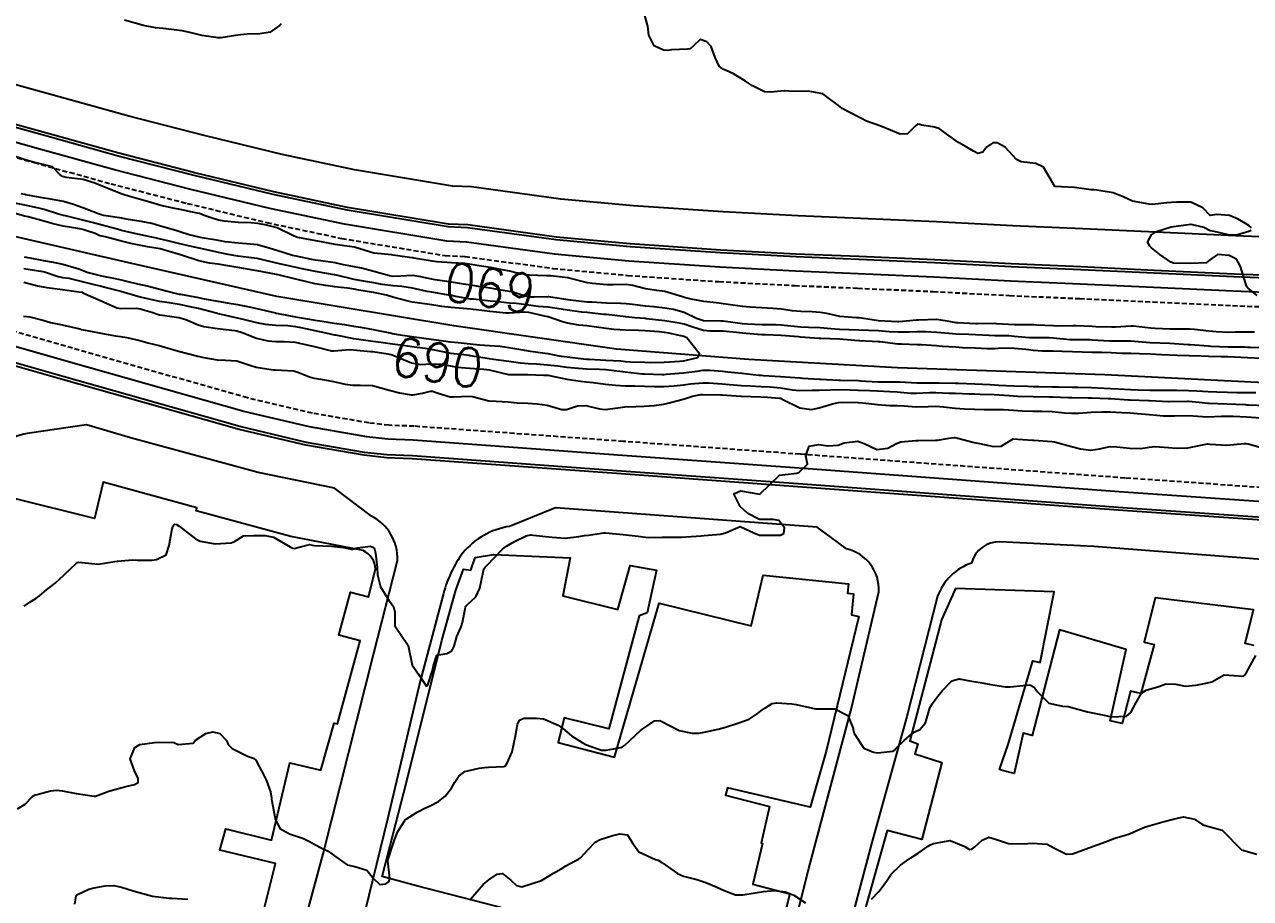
# Model space of a CAD drawing. Header units: metres. Extents: x 292545 to 299085, y 7450245 to 7463078.
# Drawn here: x 297670.9 to 297797.1, y 7452295.1 to 7452385 of the extents above; entities that cross this region are included whole.
import ezdxf
from ezdxf.enums import TextEntityAlignment as Align

# ---------------------------------------------------------------- set-up
doc = ezdxf.new("R2010")
doc.units = ezdxf.units.M
doc.linetypes.add('DASHED', pattern=[0.75, 0.5, -0.25])
for name, color, linetype in [('Canteiro', 45, 'DASHED'), ('Ciclovia', 45, 'Continuous'), ('Cotas', 45, 'Continuous'), ('Curvas de Nivel 1m', 11, 'Continuous'), ('Curvas de Nivel 5m', 15, 'Continuous'), ('Edificações', 30, 'Continuous'), ('Hidrografia', 140, 'Continuous'), ('Vias Primárias', 230, 'Continuous')]:
    doc.layers.add(name, color=color, linetype=linetype)
doc.styles.add('Style-STANDARD', font='STANDARD.shx')

msp = doc.modelspace()

# ---------------------------------------------------------------- linework, layer by layer
at = {"layer": 'Canteiro'}
for points in [[(297665.86, 7452372.47), (297671.96, 7452370.78), (297679.8, 7452368.6), (297687.68, 7452366.58), (297695.85, 7452364.61), (297703.57, 7452362.97), (297714.23, 7452361.21), (297716.27, 7452361.12), (297725.31, 7452359.89), (297733.01, 7452359.17), (297742.38, 7452358.53), (297750.19, 7452358.13), (297756.65, 7452357.86), (297764.44, 7452357.51), (297772.31, 7452357.1), (297779.52, 7452356.79), (297787.04, 7452356.44), (297795.26, 7452356.06), (297801.09, 7452355.84)], [(297800.48, 7452337.19), (297784.18, 7452338.32), (297750.75, 7452340.77), (297732.57, 7452342.09), (297711.02, 7452343.65), (297708.43, 7452343.75), (297706.37, 7452343.99), (297700.55, 7452344.99), (297693.86, 7452346.57), (297675.86, 7452351.67), (297661.92, 7452355.65)]]:
    msp.add_lwpolyline(points, dxfattribs=at)
at = {"layer": 'Ciclovia'}
for points in [[(297801.22, 7452358.79), (297795.38, 7452359.01), (297787.18, 7452359.39), (297779.65, 7452359.74), (297772.45, 7452360.05), (297764.58, 7452360.46), (297756.78, 7452360.81), (297750.33, 7452361.07), (297742.55, 7452361.48), (297733.25, 7452362.11), (297725.64, 7452362.82), (297716.53, 7452364.06), (297714.53, 7452364.15), (297704.12, 7452365.87), (297696.5, 7452367.49), (297688.39, 7452369.44), (297680.56, 7452371.45), (297672.75, 7452373.62), (297666.65, 7452375.32)], [(297801.16, 7452357.32), (297795.32, 7452357.54), (297787.11, 7452357.92), (297779.58, 7452358.27), (297772.38, 7452358.58), (297764.51, 7452358.99), (297756.72, 7452359.34), (297750.26, 7452359.61), (297742.47, 7452360.01), (297733.13, 7452360.65), (297725.47, 7452361.36), (297716.4, 7452362.59), (297714.38, 7452362.68), (297703.85, 7452364.43), (297696.18, 7452366.05), (297688.04, 7452368.02), (297680.19, 7452370.03), (297672.36, 7452372.2), (297666.25, 7452373.9)]]:
    msp.add_lwpolyline(points, dxfattribs=at)
for points in [[(297895.81, 7452299.7), (297889.29, 7452303.93), (297881.06, 7452309.23), (297873.03, 7452314.49), (297864.59, 7452319.91), (297856.22, 7452325.17), (297852.44, 7452327.49), (297847.84, 7452329.62, 0.071414), (297838.14, 7452332.53, 0.015108), (297825.92, 7452333.98), (297815.82, 7452334.67), (297800.38, 7452335.75), (297784.07, 7452336.88), (297750.64, 7452339.33), (297732.46, 7452340.65), (297710.94, 7452342.21), (297708.32, 7452342.31), (297706.16, 7452342.55), (297700.26, 7452343.58), (297693.5, 7452345.17), (297675.47, 7452350.28), (297661.51, 7452354.26)], [(297894.93, 7452298.35), (297888.42, 7452302.57), (297880.18, 7452307.87), (297872.15, 7452313.14), (297863.73, 7452318.55), (297855.37, 7452323.8), (297851.67, 7452326.06), (297847.16, 7452328.15, 0.071414), (297837.9, 7452330.93, 0.015087), (297825.79, 7452332.37), (297815.71, 7452333.05), (297800.27, 7452334.14), (297783.96, 7452335.27), (297750.53, 7452337.72), (297732.35, 7452339.04), (297710.85, 7452340.6), (297708.2, 7452340.7), (297705.93, 7452340.96), (297699.94, 7452341.99), (297693.09, 7452343.61), (297675.02, 7452348.72), (297661.06, 7452352.71)]]:
    msp.add_lwpolyline(points, format="xyb", dxfattribs=at)
at = {"layer": 'Curvas de Nivel 1m', "flags": 128}
for points, elevation in [([(297797.21, 7452364.06), (297796.94, 7452364.32), (297795.82, 7452364.95), (297794.95, 7452365.34), (297793.62, 7452365.43), (297792.95, 7452365.35), (297792.18, 7452366.12), (297790.96, 7452366.69), (297789.53, 7452366.72), (297788.96, 7452366.66), (297788.5, 7452366.62), (297786.96, 7452366.48), (297786.65, 7452366.49), (297784.96, 7452366.82), (297784, 7452367.25), (297782.97, 7452367.66), (297781.27, 7452367.95), (297780.97, 7452367.96), (297780.69, 7452367.98), (297778.97, 7452368.2), (297776.97, 7452368.3), (297775.78, 7452370.31), (297775.01, 7452370.68), (297773.51, 7452370.85), (297773.01, 7452371.11), (297771.85, 7452372.36), (297771.03, 7452372.81), (297770.59, 7452372.82), (297769.92, 7452372.38), (297769.56, 7452371.84), (297769.02, 7452371.72), (297768.58, 7452371.96), (297767.85, 7452372.41), (297767.03, 7452372.86), (297765.61, 7452373.87), (297765.05, 7452374.3), (297764.4, 7452374.45), (297763.23, 7452374.64), (297763.06, 7452374.69), (297762.81, 7452374.72), (297762.55, 7452374.48), (297761.8, 7452373.72), (297761.04, 7452373.7), (297759.05, 7452374.51), (297757.57, 7452375.05), (297757.06, 7452375.31), (297755.52, 7452376.11), (297755.07, 7452376.35), (297754.84, 7452376.56), (297753.09, 7452377.86), (297751.58, 7452378.12), (297751.1, 7452378.09), (297749.58, 7452378.14), (297749.1, 7452378.15), (297747.72, 7452378.02), (297747.09, 7452378.07), (297745.83, 7452378.67), (297745.11, 7452379.14), (297743.89, 7452379.92), (297743.12, 7452380.26), (297742.8, 7452380.38), (297742.42, 7452380.71), (297742, 7452381.59), (297741.58, 7452382.72), (297741.15, 7452383.2), (297740.45, 7452383.44), (297739.74, 7452382.74), (297739.42, 7452382.47), (297739.14, 7452382.46), (297737.52, 7452382.38), (297737.14, 7452382.32), (297736.7, 7452382.34), (297735.74, 7452382.79), (297735.16, 7452383.9), (297735.06, 7452384.8), (297735.05, 7452384.92), (297734.52, 7452386.81)], 692), ([(297697.35, 7452385.06), (297697.17, 7452384.87), (297696.21, 7452384.21), (297695.16, 7452384.01), (297693.85, 7452383.98), (297693.16, 7452383.92), (297692.63, 7452383.84), (297691.16, 7452383.62), (297690.86, 7452383.61), (297689.16, 7452383.85), (297687.95, 7452384.15), (297687.16, 7452384.34), (297686.07, 7452384.48), (297685.16, 7452384.57), (297684.42, 7452384.65), (297683.17, 7452384.87), (297681.23, 7452385.44)], 692), ([(297797.52, 7452353.33), (297796.8, 7452353.34), (297795.56, 7452353.32), (297794.8, 7452353.31), (297793.55, 7452353.35), (297792.8, 7452353.43), (297791.32, 7452353.61), (297790.81, 7452353.64), (297789.32, 7452353.64), (297788.81, 7452353.65), (297787.27, 7452353.71), (297786.81, 7452353.74), (297785.07, 7452353.95), (297784.81, 7452353.95), (297783.19, 7452353.84), (297782.81, 7452353.83), (297781.17, 7452353.89), (297780.81, 7452353.9), (297779.11, 7452353.97), (297778.81, 7452353.98), (297777.14, 7452353.96), (297776.81, 7452353.98), (297775.06, 7452354.06), (297774.81, 7452354.07), (297773.06, 7452354.09), (297772.81, 7452354.1), (297770.97, 7452354.2), (297770.81, 7452354.21), (297769.01, 7452354.2), (297768.81, 7452354.2), (297766.94, 7452354.29), (297766.81, 7452354.3), (297766.09, 7452354.43), (297764.81, 7452354.64), (297762.93, 7452354.58), (297762.81, 7452354.58), (297762.7, 7452354.58), (297762.02, 7452354.48), (297760.91, 7452354.39), (297760.81, 7452354.39), (297758.81, 7452354.51), (297757.06, 7452354.78), (297756.82, 7452354.81), (297756.55, 7452354.8), (297754.82, 7452354.93), (297753.48, 7452355.24), (297752.82, 7452355.37), (297751.98, 7452355.43), (297750.82, 7452355.46), (297749.92, 7452355.52), (297748.82, 7452355.68), (297747.94, 7452355.76), (297746.82, 7452355.82), (297745.61, 7452355.89), (297744.83, 7452355.96), (297743.34, 7452356.18), (297742.83, 7452356.25), (297742.42, 7452356.3), (297740.83, 7452356.5), (297739.55, 7452356.74), (297738.84, 7452356.9), (297738.63, 7452356.96), (297736.84, 7452357.5), (297736.01, 7452357.62), (297734.85, 7452357.79), (297733.54, 7452358.13), (297732.85, 7452358.23), (297731.5, 7452358.19), (297730.85, 7452358.2), (297729.39, 7452358.33), (297728.86, 7452358.41), (297726.98, 7452358.89), (297726.86, 7452358.92), (297725.06, 7452359.11), (297724.86, 7452359.12), (297724.66, 7452359.12), (297722.87, 7452359.19), (297721.36, 7452359.46), (297720.87, 7452359.59), (297720.09, 7452359.76), (297718.87, 7452360), (297717.71, 7452360.16), (297716.88, 7452360.3), (297716.25, 7452360.39), (297714.88, 7452360.48), (297713.38, 7452360.55), (297712.88, 7452360.62), (297711, 7452360.96), (297710.88, 7452360.98), (297710.79, 7452360.99), (297709.84, 7452361.1), (297708.88, 7452361.25), (297708.73, 7452361.27), (297706.89, 7452361.47), (297706.44, 7452361.58), (297704.9, 7452362.06), (297703.85, 7452362.22), (297702.9, 7452362.36), (297701.48, 7452362.62), (297700.91, 7452362.71), (297699.07, 7452363.06), (297698.91, 7452363.11), (297698.61, 7452363.23), (297696.92, 7452364.08), (297695.83, 7452364.35), (297694.93, 7452364.5), (297694.21, 7452364.57), (297692.93, 7452364.61), (297691.48, 7452364.76), (297690.93, 7452364.86), (297690.56, 7452364.96), (297689.4, 7452365.34), (297688.94, 7452365.53), (297688.7, 7452365.59), (297686.94, 7452365.96), (297686.23, 7452366.09), (297684.95, 7452366.37), (297683.6, 7452366.76), (297682.96, 7452366.95), (297681.28, 7452367.44), (297680.96, 7452367.54), (297680.81, 7452367.6), (297678.97, 7452368.32), (297678.16, 7452368.66), (297676.98, 7452369.02), (297675.23, 7452369.25), (297674.98, 7452369.3), (297674.82, 7452369.35), (297674.58, 7452369.52), (297673.79, 7452370.33), (297672.99, 7452370.55), (297671.71, 7452370.84), (297671, 7452371.07), (297669.45, 7452371.58)], 691), ([(297798.21, 7452350.61), (297796.77, 7452350.7), (297795.45, 7452350.76), (297794.77, 7452350.78), (297794.07, 7452350.8), (297792.77, 7452350.84), (297792.02, 7452350.87), (297790.77, 7452350.89), (297789.55, 7452350.93), (297788.77, 7452350.97), (297787.94, 7452351), (297786.77, 7452351.05), (297785.66, 7452351.09), (297784.77, 7452351.13), (297783.84, 7452351.15), (297782.77, 7452351.19), (297781.78, 7452351.23), (297780.77, 7452351.25), (297779.77, 7452351.26), (297778.77, 7452351.3), (297777.71, 7452351.35), (297776.77, 7452351.37), (297775.7, 7452351.38), (297774.77, 7452351.44), (297773.98, 7452351.54), (297772.78, 7452351.66), (297771.47, 7452351.67), (297770.78, 7452351.63), (297770.01, 7452351.62), (297768.78, 7452351.69), (297767.46, 7452351.73), (297766.78, 7452351.77), (297765.35, 7452351.87), (297764.78, 7452351.91), (297763.23, 7452352.02), (297762.79, 7452352.04), (297761.19, 7452352.08), (297760.79, 7452352.11), (297758.98, 7452352.32), (297758.79, 7452352.33), (297756.88, 7452352.45), (297756.79, 7452352.45), (297755.6, 7452352.55), (297754.79, 7452352.6), (297752.89, 7452352.68), (297752.79, 7452352.69), (297752.69, 7452352.69), (297750.8, 7452352.82), (297750.57, 7452352.84), (297748.8, 7452352.98), (297747.2, 7452353.06), (297746.8, 7452353.07), (297746.37, 7452353.09), (297744.8, 7452353.21), (297744.21, 7452353.28), (297742.8, 7452353.42), (297741.5, 7452353.42), (297740.8, 7452353.49), (297739.69, 7452353.85), (297738.81, 7452354.15), (297738.31, 7452354.26), (297736.81, 7452354.5), (297734.9, 7452354.71), (297734.81, 7452354.72), (297733.73, 7452354.81), (297732.81, 7452354.9), (297731.09, 7452355.12), (297730.82, 7452355.14), (297730.51, 7452355.16), (297728.82, 7452355.34), (297728.29, 7452355.4), (297726.82, 7452355.59), (297725.7, 7452355.78), (297724.83, 7452355.89), (297723.78, 7452355.98), (297722.83, 7452356.12), (297721.51, 7452356.28), (297720.83, 7452356.33), (297719.35, 7452356.47), (297718.84, 7452356.53), (297717.14, 7452356.71), (297716.84, 7452356.74), (297715.16, 7452357.04), (297714.89, 7452357.09), (297714.84, 7452357.09), (297714.78, 7452357.11), (297712.85, 7452357.44), (297712.38, 7452357.53), (297710.85, 7452357.85), (297709.77, 7452358.02), (297708.85, 7452358.1), (297707.73, 7452358.24), (297706.86, 7452358.41), (297706.23, 7452358.52), (297704.86, 7452358.76), (297703.05, 7452359.18), (297702.86, 7452359.23), (297702.81, 7452359.24), (297700.87, 7452359.58), (297699.5, 7452359.86), (297698.87, 7452359.99), (297697.94, 7452360.18), (297696.87, 7452360.42), (297695.33, 7452360.81), (297694.88, 7452360.91), (297694.56, 7452360.96), (297692.88, 7452361.14), (297691.89, 7452361.31), (297690.89, 7452361.53), (297690.62, 7452361.59), (297688.89, 7452361.97), (297688.1, 7452362.15), (297686.9, 7452362.43), (297685.53, 7452362.76), (297684.91, 7452362.9), (297684.5, 7452362.99), (297682.91, 7452363.34), (297682.55, 7452363.42), (297680.92, 7452363.8), (297680.45, 7452363.91), (297678.92, 7452364.34), (297678.03, 7452364.58), (297676.93, 7452364.85), (297675.15, 7452365.29), (297674.93, 7452365.33), (297674.79, 7452365.37), (297674.32, 7452365.52), (297672.94, 7452365.95), (297672.41, 7452366.08), (297670.95, 7452366.39), (297669.93, 7452366.59)], 689), ([(297670.89, 7452361.08), (297671.47, 7452360.97), (297672.88, 7452360.72), (297673.88, 7452360.53), (297674.87, 7452360.31), (297676.52, 7452359.84), (297676.87, 7452359.72), (297677.49, 7452359.48), (297678.86, 7452359.11), (297680.25, 7452358.85), (297680.86, 7452358.71), (297681.82, 7452358.47), (297682.85, 7452358.25), (297683.54, 7452358.1), (297684.85, 7452357.75), (297686.3, 7452357.38), (297686.84, 7452357.25), (297686.98, 7452357.23), (297688.84, 7452356.88), (297689.41, 7452356.76), (297690.83, 7452356.52), (297691.79, 7452356.35), (297692.83, 7452356.17), (297694.21, 7452355.9), (297694.82, 7452355.76), (297696.75, 7452355.31), (297696.81, 7452355.29), (297697.03, 7452355.25), (297698.81, 7452354.92), (297700.27, 7452354.67), (297700.81, 7452354.57), (297701.55, 7452354.45), (297702.8, 7452354.27), (297703.87, 7452354.11), (297704.8, 7452353.96), (297705.5, 7452353.85), (297706.8, 7452353.59), (297708.68, 7452353.22), (297708.79, 7452353.2), (297709.33, 7452353.1), (297710.79, 7452352.88), (297711.03, 7452352.85), (297712.79, 7452352.61), (297713.31, 7452352.53), (297714.78, 7452352.34), (297715.55, 7452352.26), (297716.78, 7452352.13), (297717.75, 7452352.03), (297718.78, 7452351.95), (297719.88, 7452351.88), (297720.77, 7452351.76), (297722.22, 7452351.5), (297722.77, 7452351.41), (297724.51, 7452351.18), (297724.77, 7452351.13), (297725.93, 7452350.91), (297726.76, 7452350.78), (297728.47, 7452350.59), (297728.76, 7452350.56), (297729.08, 7452350.55), (297730.76, 7452350.46), (297732.3, 7452350.37), (297732.76, 7452350.32), (297733.3, 7452350.27), (297734.76, 7452350.23), (297735.33, 7452350.22), (297736.76, 7452350.25), (297738.36, 7452350.35), (297738.76, 7452350.39), (297739.07, 7452350.44), (297740.21, 7452350.74), (297740.4, 7452351.1), (297739.1, 7452352.75), (297738.79, 7452352.88), (297737.24, 7452353.22), (297736.8, 7452353.3), (297736.23, 7452353.35), (297734.8, 7452353.46), (297734.11, 7452353.49), (297732.8, 7452353.55), (297731.58, 7452353.62), (297730.8, 7452353.71), (297729.8, 7452353.86), (297728.8, 7452353.98), (297727.98, 7452354.06), (297726.81, 7452354.24), (297726.29, 7452354.38), (297724.81, 7452354.9), (297724.75, 7452354.92), (297722.82, 7452355.34), (297722.38, 7452355.38), (297720.82, 7452355.28), (297720.5, 7452355.29), (297718.82, 7452355.47), (297718.28, 7452355.53), (297716.82, 7452355.7), (297716.06, 7452355.78), (297714.83, 7452355.88), (297713.89, 7452355.98), (297712.83, 7452356.13), (297711.6, 7452356.3), (297710.83, 7452356.43), (297709.07, 7452356.87), (297708.84, 7452356.94), (297708.18, 7452357.12), (297706.85, 7452357.4), (297705.34, 7452357.65), (297704.85, 7452357.74), (297704.16, 7452357.86), (297702.85, 7452358.01), (297701.9, 7452358.14), (297700.85, 7452358.31), (297700.11, 7452358.47), (297698.86, 7452358.78), (297696.91, 7452359.25), (297696.86, 7452359.26), (297694.87, 7452359.63), (297693.46, 7452359.88), (297692.87, 7452359.98), (297692.06, 7452360.12), (297690.87, 7452360.31), (297689.97, 7452360.43), (297688.88, 7452360.68), (297686.98, 7452361.27), (297686.88, 7452361.31), (297686.73, 7452361.37), (297684.9, 7452361.9), (297683.6, 7452362.11), (297682.9, 7452362.23), (297681.88, 7452362.45), (297680.91, 7452362.7), (297679.21, 7452363.15), (297678.91, 7452363.19), (297678.68, 7452363.23), (297678.19, 7452363.47), (297677.23, 7452363.8), (297676.92, 7452363.89), (297676.42, 7452363.99), (297674.92, 7452364.25), (297673.88, 7452364.48), (297672.92, 7452364.75), (297671.3, 7452365.18), (297670.93, 7452365.28), (297669.86, 7452365.57)], 688), ([(297797.78, 7452357.11), (297796.85, 7452357.84), (297796.75, 7452357.96), (297796.7, 7452358.06), (297796.62, 7452358.3), (297796.07, 7452360.07), (297795.64, 7452360.83), (297794.89, 7452361.21), (297793.69, 7452361.31), (297792.89, 7452360.74), (297792.54, 7452360.46), (297790.89, 7452360.38), (297789.17, 7452360.44), (297788.89, 7452360.53), (297787.75, 7452361.32), (297786.9, 7452362), (297786.73, 7452362.18), (297786.49, 7452362.6), (297786.92, 7452363.34), (297787.43, 7452363.67), (297788.93, 7452364.16), (297790.94, 7452364.44), (297792.29, 7452364.12), (297792.93, 7452363.8), (297793.32, 7452363.71), (297794.92, 7452363.33), (297795.67, 7452363.33), (297796.93, 7452363.72), (297797.16, 7452363.82)], 692), ([(297670.87, 7452359.88), (297672.82, 7452359.58), (297672.86, 7452359.57), (297672.98, 7452359.54), (297674.4, 7452359.06), (297674.86, 7452358.97), (297675.49, 7452358.87), (297676.85, 7452358.55), (297678.08, 7452358.24), (297678.85, 7452358.06), (297679.33, 7452357.94), (297680.84, 7452357.54), (297681.18, 7452357.44), (297682.84, 7452356.98), (297683.42, 7452356.82), (297684.83, 7452356.53), (297685.83, 7452356.38), (297686.83, 7452356.21), (297688.26, 7452355.91), (297688.82, 7452355.79), (297690.65, 7452355.32), (297690.77, 7452355.28), (297690.81, 7452355.27), (297690.87, 7452355.26), (297692.81, 7452354.82), (297693.44, 7452354.66), (297694.8, 7452354.34), (297695.69, 7452354.16), (297696.8, 7452354.05), (297698.04, 7452354), (297698.8, 7452353.91), (297699.38, 7452353.8), (297700.8, 7452353.51), (297702.25, 7452353.19), (297702.79, 7452353.07), (297702.93, 7452353.04), (297704.79, 7452352.69), (297705.33, 7452352.6), (297706.78, 7452352.41), (297707.61, 7452352.29), (297708.78, 7452352.13), (297709.89, 7452351.99), (297710.77, 7452351.87), (297712.15, 7452351.69), (297712.77, 7452351.59), (297714.6, 7452351.21), (297714.77, 7452351.18), (297716.14, 7452351.02), (297716.7, 7452350.95), (297716.76, 7452350.94), (297716.84, 7452350.93), (297718.76, 7452350.61), (297719.2, 7452350.55), (297720.76, 7452350.34), (297721.98, 7452350.17), (297722.75, 7452350.12), (297723.61, 7452350.08), (297724.75, 7452349.98), (297725.8, 7452349.86), (297726.75, 7452349.74), (297727.52, 7452349.66), (297728.75, 7452349.57), (297730.09, 7452349.51), (297730.75, 7452349.49), (297731.34, 7452349.43), (297732.75, 7452349.25), (297734.5, 7452349.05), (297734.75, 7452349.04), (297736.54, 7452348.98), (297736.74, 7452348.98), (297736.97, 7452349), (297738.75, 7452349.16), (297740.15, 7452349.33), (297740.75, 7452349.41), (297741.44, 7452349.41), (297742.75, 7452349.31), (297743.3, 7452349.26), (297744.75, 7452349.1), (297746.49, 7452348.92), (297746.75, 7452348.89), (297746.97, 7452348.88), (297748.74, 7452348.77), (297750.72, 7452348.63), (297750.74, 7452348.63), (297750.99, 7452348.61), (297752.74, 7452348.49), (297752.85, 7452348.48), (297754.74, 7452348.4), (297754.91, 7452348.39), (297756.74, 7452348.34), (297756.95, 7452348.33), (297758.74, 7452348.23), (297759.02, 7452348.23), (297760.74, 7452348.23), (297761.01, 7452348.22), (297762.74, 7452348.12), (297763.09, 7452348.11), (297764.74, 7452348.12), (297765.06, 7452348.11), (297766.74, 7452348.08), (297767.08, 7452348.08), (297768.74, 7452348.01), (297770.29, 7452347.93), (297770.74, 7452347.91), (297771.21, 7452347.89), (297772.74, 7452347.82), (297774.18, 7452347.77), (297774.73, 7452347.75), (297775.31, 7452347.74), (297776.73, 7452347.7), (297777.34, 7452347.69), (297778.73, 7452347.68), (297779.34, 7452347.66), (297780.73, 7452347.62), (297781.38, 7452347.6), (297782.73, 7452347.54), (297783.46, 7452347.5), (297784.73, 7452347.44), (297785.52, 7452347.41), (297786.73, 7452347.37), (297787.55, 7452347.35), (297788.73, 7452347.36), (297789.51, 7452347.37), (297790.73, 7452347.33), (297791.57, 7452347.28), (297792.73, 7452347.23), (297793.63, 7452347.2), (297794.73, 7452347.14), (297795.69, 7452347.11), (297796.73, 7452347.13), (297797.65, 7452347.13)], 689), ([(297670.81, 7452354.97), (297671.46, 7452354.9), (297672.8, 7452354.58), (297673.61, 7452354.34), (297674.8, 7452354.1), (297676.62, 7452353.67), (297676.79, 7452353.62), (297677.53, 7452353.48), (297678.79, 7452353.22), (297680.28, 7452352.94), (297680.79, 7452352.87), (297681.44, 7452352.78), (297682.78, 7452352.47), (297683.62, 7452352.24), (297684.78, 7452351.95), (297686.77, 7452351.37), (297688.77, 7452350.86), (297689.37, 7452350.73), (297690.76, 7452350.5), (297691.62, 7452350.45), (297692.76, 7452350.38), (297694.1, 7452349.94), (297694.75, 7452349.72), (297696.53, 7452349.46), (297696.75, 7452349.45), (297698.62, 7452349.36), (297698.74, 7452349.33), (297699.05, 7452349.23), (297700.27, 7452348.74), (297700.74, 7452348.6), (297701.43, 7452348.5), (297702.73, 7452348.25), (297703.93, 7452347.97), (297704.73, 7452347.86), (297705.47, 7452347.89), (297706.73, 7452347.84), (297708.46, 7452347.37), (297708.72, 7452347.29), (297709.52, 7452347.1), (297710.72, 7452346.87), (297710.94, 7452346.87), (297711.9, 7452347.07), (297712.72, 7452347.26), (297712.92, 7452347.26), (297713.51, 7452347.05), (297714.72, 7452346.69), (297715.09, 7452346.66), (297716.72, 7452346.75), (297717.02, 7452346.7), (297718.71, 7452346.26), (297719.47, 7452346.22), (297720.71, 7452346.15), (297721.61, 7452346.06), (297722.71, 7452346.01), (297723.69, 7452345.95), (297724.71, 7452345.82), (297726.22, 7452345.39), (297726.7, 7452345.37), (297727.85, 7452345.74), (297728.71, 7452345.78), (297730.11, 7452345.44), (297730.7, 7452345.37), (297731.99, 7452345.54), (297732.71, 7452345.64), (297733.84, 7452345.67), (297734.71, 7452345.7), (297735.73, 7452345.77), (297736.71, 7452345.91), (297737.39, 7452346.09), (297738.72, 7452346.44), (297738.96, 7452346.51), (297739.67, 7452346.74), (297740.54, 7452346.91), (297740.72, 7452346.93), (297742.54, 7452346.89), (297742.72, 7452346.88), (297744.63, 7452346.76), (297744.71, 7452346.76), (297746.69, 7452346.68), (297746.71, 7452346.68), (297747.4, 7452346.65), (297748.63, 7452346.55), (297748.71, 7452346.53), (297748.9, 7452346.44), (297750.7, 7452345.54), (297751.9, 7452345.39), (297752.7, 7452345.55), (297754.08, 7452345.94), (297754.71, 7452346.09), (297755.14, 7452346.12), (297756.71, 7452346.09), (297757.19, 7452346.06), (297758.71, 7452345.9), (297759.99, 7452345.79), (297760.71, 7452345.77), (297761.45, 7452345.74), (297762.7, 7452345.64), (297763.94, 7452345.69), (297764.71, 7452345.71), (297765.5, 7452345.64), (297766.7, 7452345.52), (297767.67, 7452345.45), (297768.7, 7452345.41), (297769.7, 7452345.39), (297770.7, 7452345.39), (297771.68, 7452345.38), (297772.7, 7452345.29), (297773.59, 7452345.23), (297774.7, 7452345.2), (297775.58, 7452345.2), (297776.7, 7452345.16), (297777.95, 7452345.04), (297778.7, 7452344.98), (297779.43, 7452345), (297780.7, 7452345.11), (297781.79, 7452345.15), (297782.7, 7452345.13), (297783.84, 7452345.08), (297784.7, 7452345.03), (297785.47, 7452344.97), (297786.7, 7452344.85), (297788.13, 7452344.73), (297788.7, 7452344.71), (297789.27, 7452344.72), (297790.7, 7452344.77), (297792.16, 7452344.65), (297792.7, 7452344.63), (297794.1, 7452344.69), (297794.7, 7452344.7), (297795.3, 7452344.68), (297796.7, 7452344.63), (297798.21, 7452344.53)], 691), ([(297670.88, 7452325.13), (297671.48, 7452325.55), (297672.08, 7452325.93), (297672.47, 7452326.21), (297673.2, 7452326.81), (297674.08, 7452327.52), (297674.49, 7452327.88), (297676.21, 7452329.49), (297676.37, 7452329.62), (297676.51, 7452329.67), (297678.5, 7452329.47), (297680.23, 7452329.72), (297680.51, 7452329.76), (297682.04, 7452329.89), (297682.51, 7452329.88), (297684.04, 7452329.87), (297684.51, 7452329.93), (297685.49, 7452330.41), (297685.83, 7452331.38), (297686.09, 7452332.92), (297686.2, 7452333.38), (297686.36, 7452333.57), (297686.56, 7452333.54), (297686.83, 7452333.37), (297688.54, 7452332.05), (297689.02, 7452331.83), (297690.54, 7452331.56), (297692.19, 7452331.65), (297692.54, 7452331.8), (297693.47, 7452332.36), (297694.54, 7452332.42), (297695.69, 7452332.4), (297696.54, 7452332.23), (297698.27, 7452331.23), (297698.53, 7452331.09), (297698.68, 7452331.08), (297699.18, 7452331.22), (297700.26, 7452331.48), (297700.54, 7452331.43), (297700.72, 7452331.39), (297702.53, 7452331.3), (297703.76, 7452331.17), (297704.53, 7452331), (297704.69, 7452330.99), (297705.18, 7452331.15), (297706.53, 7452331.31), (297706.92, 7452331.13), (297707.06, 7452330.59), (297707.22, 7452329.12), (297707.24, 7452328.38), (297707.55, 7452327.12), (297708.47, 7452325.68), (297708.91, 7452325.11), (297709.03, 7452324.53), (297709.04, 7452323.1), (297710.41, 7452321.09), (297710.82, 7452319.08), (297711.46, 7452318.16), (297712.18, 7452317.06), (297712.26, 7452316.95), (297712.36, 7452316.94), (297712.42, 7452317.01), (297712.44, 7452317.06), (297712.9, 7452318.53), (297713.02, 7452319.05), (297713.36, 7452320.09), (297714.4, 7452320.28), (297714.89, 7452320.55), (297715.13, 7452321.03), (297715.43, 7452322.02), (297715.86, 7452323.03), (297716, 7452323.46), (297716.3, 7452325.02), (297716.34, 7452325.13), (297716.46, 7452325.25), (297717.38, 7452326.1), (297717.78, 7452327), (297718.13, 7452328.63), (297718.21, 7452328.99), (297718.34, 7452329.16), (297718.51, 7452329.31), (297719.33, 7452330.17), (297720.07, 7452330.97), (297720.33, 7452331.18), (297720.54, 7452331.3), (297721.36, 7452331.78), (297722.55, 7452332.38), (297723.01, 7452332.47), (297724.55, 7452332.32), (297725.23, 7452332.23), (297726.55, 7452332.14), (297727.98, 7452332.31), (297728.55, 7452332.4), (297728.97, 7452332.44), (297730.55, 7452332.67), (297730.73, 7452332.67), (297732.55, 7452332.5), (297734.08, 7452332.34), (297734.55, 7452332.27), (297735.14, 7452332.2), (297736.54, 7452332.24), (297737.07, 7452332.25), (297738.55, 7452332.24), (297739.02, 7452332.27), (297740.55, 7452332.37), (297740.88, 7452332.4), (297742.55, 7452332.55), (297742.69, 7452332.57), (297743.06, 7452332.7), (297744.56, 7452333.35), (297745.98, 7452332.67), (297746.55, 7452332.46), (297746.77, 7452332.44), (297748.55, 7452332.45), (297748.72, 7452332.46), (297749.07, 7452332.63), (297749.14, 7452333.21), (297748.57, 7452333.96), (297747.98, 7452334.05), (297746.57, 7452334.05), (297745.38, 7452334.67), (297744.58, 7452335.39), (297743.94, 7452336.69), (297744.61, 7452336.99), (297746.6, 7452336.66), (297748.62, 7452338.63), (297750.4, 7452338.84), (297750.63, 7452338.9), (297751.5, 7452339.74), (297751.32, 7452340.6), (297751.66, 7452341.6), (297752.66, 7452341.78), (297753.59, 7452341.65), (297754.66, 7452341.72), (297755.28, 7452341.93), (297756.67, 7452342.12), (297757.33, 7452341.87), (297758.65, 7452341.27), (297759.78, 7452341.38), (297760.66, 7452341.88), (297761.1, 7452342.05), (297762.67, 7452342.19), (297762.93, 7452342.2), (297764.67, 7452342.22), (297764.88, 7452342.23), (297766.1, 7452342.43), (297766.6, 7452342.49), (297766.67, 7452342.49), (297766.96, 7452342.42), (297768.67, 7452341.97), (297769.19, 7452341.86), (297770.66, 7452341.56), (297771.42, 7452341.6), (297772.67, 7452342.35), (297774.67, 7452342.22), (297774.79, 7452342.21), (297776.67, 7452342.09), (297776.92, 7452342.05), (297778.66, 7452341.58), (297779.6, 7452341.33), (297780.66, 7452341.2), (297781.56, 7452341.34), (297782.66, 7452341.56), (297783.34, 7452341.54), (297784.65, 7452341.38), (297785.81, 7452341.35), (297786.66, 7452341.49), (297787.27, 7452341.57), (297788.66, 7452341.48), (297789.43, 7452341.38), (297790.66, 7452341.42), (297792.32, 7452341.78), (297792.66, 7452341.83), (297792.95, 7452341.82), (297794.66, 7452341.71), (297796.46, 7452341.86), (297796.66, 7452341.88), (297796.87, 7452341.85), (297798.66, 7452341.31)], 692), ([(297670.21, 7452304.29), (297671, 7452304.77), (297671.76, 7452305.54), (297672.04, 7452305.73), (297672.23, 7452305.78), (297673.61, 7452306.14), (297674.23, 7452306.21), (297674.85, 7452306.13), (297676.23, 7452305.86), (297678.1, 7452305.59), (297678.22, 7452305.6), (297679.59, 7452306.09), (297680.23, 7452306.27), (297681.37, 7452306.57), (297682.24, 7452306.78), (297682.64, 7452307.01), (297682.61, 7452307.42), (297682.25, 7452308.2), (297681.81, 7452309.43), (297682.28, 7452310.61), (297682.79, 7452310.91), (297684.29, 7452311.11), (297686.07, 7452311.15), (297686.29, 7452311.1), (297686.75, 7452310.9), (297688.29, 7452311.06), (297688.42, 7452311.23), (297688.51, 7452311.35), (297689.58, 7452312.05), (297690.3, 7452312.21), (297691.02, 7452312.04), (297691.71, 7452311.31), (297691.9, 7452310.92), (297692.28, 7452310.49), (297693.86, 7452309.7), (297694.28, 7452309.56), (297694.48, 7452309.49), (297694.72, 7452309.28), (297695.31, 7452308.21), (297695.8, 7452307.26), (297696.23, 7452306.04), (297696.34, 7452305.37), (297696.35, 7452305.26), (297696.37, 7452305.11), (297696.71, 7452303.25), (297697.21, 7452302.27), (297698.18, 7452301.7), (297699.65, 7452301.22), (297700.17, 7452300.97), (297701.32, 7452300.35), (297702.16, 7452299.93), (297703.2, 7452299.17), (297704.14, 7452298.51), (297704.93, 7452298.36), (297706.14, 7452297.98), (297706.84, 7452297.13), (297707.49, 7452296.49), (297708.12, 7452296.56), (297708.43, 7452296.79), (297708.51, 7452297.11), (297708.33, 7452298.93), (297708.34, 7452299.11), (297708.8, 7452300.47), (297709, 7452301.1), (297709.34, 7452301.94), (297710.06, 7452303.09), (297710.11, 7452303.17), (297710.2, 7452303.24), (297711.34, 7452303.94), (297712.21, 7452304.4), (297712.67, 7452304.61), (297713.53, 7452305.05), (297714.23, 7452305.58), (297714.87, 7452306.4), (297715.22, 7452307.03), (297715.61, 7452307.66), (297716.25, 7452308.12), (297717.73, 7452308.48), (297718.26, 7452308.54), (297718.67, 7452308.57), (297720.26, 7452308.63), (297720.47, 7452308.75), (297720.6, 7452308.97), (297721.1, 7452310.14), (297721.3, 7452310.96), (297721.46, 7452311.8), (297721.67, 7452312.96), (297721.86, 7452313.41), (297722.32, 7452313.6), (297723.63, 7452313.62), (297724.32, 7452313.54), (297725.84, 7452312.9), (297726.31, 7452312.57), (297727.22, 7452311.81), (297728.3, 7452311.11), (297728.76, 7452310.87), (297730.29, 7452310.34), (297730.8, 7452310.33), (297732.29, 7452310.6), (297732.45, 7452310.66), (297732.67, 7452310.82), (297734.31, 7452312.34), (297734.57, 7452312.53), (297734.98, 7452312.79), (297735.77, 7452313.33), (297736.32, 7452313.37), (297737.5, 7452312.77), (297738.31, 7452312.35), (297739.63, 7452312.07), (297740.31, 7452312.08), (297740.87, 7452312.16), (297742.31, 7452312.49), (297743.05, 7452312.7), (297744.32, 7452313.09), (297745.49, 7452313.5), (297746.33, 7452314.06), (297746.67, 7452314.32), (297747.13, 7452314.65), (297747.87, 7452315.12), (297748.34, 7452315.2), (297749.88, 7452315.08), (297750.34, 7452315.01), (297752.33, 7452314.59), (297754.33, 7452314.57), (297755.67, 7452313.89), (297756.22, 7452312.54), (297756.22, 7452312.45), (297756.31, 7452312.04), (297757.3, 7452310.53), (297758.29, 7452310.11), (297758.76, 7452310.04), (297760.29, 7452310.23), (297760.45, 7452310.33), (297760.6, 7452310.49), (297761.46, 7452311.32), (297762.31, 7452312.06), (297762.56, 7452312.22), (297763.05, 7452312.46), (297763.66, 7452313.12), (297764.03, 7452314.45), (297764.1, 7452314.68), (297764.34, 7452315.09), (297764.92, 7452315.88), (297765.37, 7452316.43), (297766.37, 7452317.47), (297767.13, 7452317.66), (297768.37, 7452317.43), (297769.26, 7452317.27), (297770.37, 7452317.08), (297771.87, 7452316.85), (297772.37, 7452316.84), (297773.71, 7452316.99), (297774.37, 7452317.06), (297774.84, 7452316.8), (297775.16, 7452316.32), (297776.35, 7452315.17), (297777.76, 7452314.86), (297778.34, 7452314.81), (297780.33, 7452314.26), (297782.02, 7452313.93), (297782.33, 7452313.86), (297782.79, 7452313.76), (297784.33, 7452313.81), (297784.78, 7452314.2), (297785.33, 7452315.22), (297785.89, 7452316.19), (297786.37, 7452316.51), (297787.65, 7452316.89), (297788.37, 7452317.16), (297789.41, 7452317.11), (297790.36, 7452316.9), (297791.48, 7452317.01), (297792.37, 7452317.19), (297793.1, 7452317.37), (297794.38, 7452318.09), (297796.38, 7452317.94), (297796.45, 7452318), (297796.5, 7452318.07), (297796.71, 7452318.39), (297797.64, 7452320.05)], 693), ([(297758.1, 7452295), (297758.83, 7452295.79), (297759.4, 7452296.51), (297759.7, 7452296.94), (297760.13, 7452297.56), (297761.08, 7452298.49), (297761.69, 7452298.93), (297762.15, 7452299.24), (297762.9, 7452299.72), (297763.93, 7452300.45), (297764.08, 7452300.55), (297764.17, 7452300.6), (297764.46, 7452300.73), (297766.18, 7452301.03), (297767.68, 7452300.4), (297768.17, 7452300.12), (297768.41, 7452300.15), (297768.72, 7452300.39), (297769.49, 7452301.08), (297770.18, 7452301.36), (297770.95, 7452301.14), (297772.18, 7452300.73), (297773.81, 7452300.7), (297774.18, 7452300.73), (297774.62, 7452300.77), (297776.18, 7452300.66), (297776.86, 7452300.29), (297778.16, 7452299.64), (297778.78, 7452299.66), (297780.17, 7452300.16), (297780.46, 7452300.26), (297782.17, 7452300.9), (297783.14, 7452301.26), (297784.18, 7452301.58), (297784.66, 7452301.73), (297785.69, 7452302.2), (297786.04, 7452302.35), (297786.2, 7452302.4), (297786.53, 7452302.52), (297788.2, 7452302.99), (297789.14, 7452303.21), (297790.21, 7452303.45), (297791.33, 7452303.24), (297792.2, 7452302.64), (297794.19, 7452302.09), (297796.16, 7452300.07), (297797.74, 7452299.62)], 694), ([(297716.84, 7452295.01), (297718.12, 7452296.49), (297718.71, 7452296.98), (297719.56, 7452297.55), (297720.13, 7452297.63), (297720.96, 7452296.96), (297721.57, 7452296.41), (297722.12, 7452296.28), (297724.12, 7452296.92), (297725.37, 7452297.67), (297726.14, 7452298.12), (297726.62, 7452298.41), (297727.52, 7452298.89), (297727.93, 7452299.1), (297728.15, 7452299.25), (297728.93, 7452300.1), (297729.64, 7452300.86), (297730.18, 7452301.15), (297731.48, 7452301.54), (297732.18, 7452301.7), (297732.98, 7452301.62), (297733.46, 7452300.81), (297734.16, 7452299.85), (297735.87, 7452299.06), (297736.15, 7452298.99), (297736.53, 7452298.78), (297738.13, 7452297.64), (297738.75, 7452297.37), (297740.13, 7452297.03), (297741.05, 7452296.72), (297742.12, 7452296.25), (297742.94, 7452295.88), (297744.11, 7452295.45), (297744.86, 7452295.43), (297746.11, 7452295.65), (297746.98, 7452295.78), (297748.12, 7452295.87), (297749.23, 7452295.74), (297750.11, 7452295.4), (297751.3, 7452294.6)], 694), ([(297676.09, 7452294.47), (297676.25, 7452295.34), (297676.37, 7452295.49), (297677.55, 7452296.03), (297678.11, 7452296.17), (297679.21, 7452296.36), (297680.11, 7452296.41), (297680.91, 7452296.24), (297682.11, 7452295.84), (297683.71, 7452295.4), (297684.1, 7452295.32), (297685.83, 7452295.11), (297686.1, 7452295.1), (297687.75, 7452295)], 694)]:
    msp.add_lwpolyline(points, dxfattribs=dict(at, elevation=elevation))
at = {"layer": 'Curvas de Nivel 5m', "elevation": 690, "flags": 128}
for points in [[(297798.78, 7452351.73), (297797.09, 7452351.75), (297796.78, 7452351.76), (297796.49, 7452351.77), (297794.78, 7452351.79), (297793.02, 7452351.87), (297792.78, 7452351.89), (297790.9, 7452352.01), (297790.78, 7452352.02), (297790.67, 7452352.02), (297788.78, 7452352.16), (297786.78, 7452352.23), (297786.73, 7452352.23), (297784.79, 7452352.4), (297784.6, 7452352.4), (297782.79, 7452352.39), (297782.62, 7452352.4), (297780.79, 7452352.52), (297780.51, 7452352.53), (297778.79, 7452352.54), (297778.52, 7452352.55), (297776.79, 7452352.71), (297776.36, 7452352.73), (297774.79, 7452352.75), (297774.35, 7452352.76), (297772.79, 7452352.9), (297772.21, 7452352.94), (297770.79, 7452352.96), (297770.19, 7452352.98), (297768.79, 7452353.06), (297768.11, 7452353.09), (297766.79, 7452353.12), (297766.04, 7452353.18), (297764.8, 7452353.3), (297763.7, 7452353.36), (297762.8, 7452353.35), (297761.96, 7452353.32), (297760.8, 7452353.34), (297759.92, 7452353.38), (297758.8, 7452353.45), (297757.79, 7452353.51), (297756.8, 7452353.54), (297755.78, 7452353.57), (297754.8, 7452353.61), (297753.9, 7452353.67), (297752.8, 7452353.76), (297751.6, 7452353.81), (297750.81, 7452353.86), (297749.44, 7452353.99), (297748.81, 7452354.04), (297748.24, 7452354.07), (297746.81, 7452354.1), (297745.33, 7452354.15), (297744.81, 7452354.2), (297743.07, 7452354.44), (297742.81, 7452354.47), (297742.57, 7452354.47), (297740.81, 7452354.51), (297740.08, 7452354.74), (297738.82, 7452355.35), (297737.73, 7452355.67), (297736.82, 7452355.81), (297735.69, 7452355.92), (297734.83, 7452356.01), (297733.48, 7452356.16), (297732.83, 7452356.23), (297732.27, 7452356.27), (297730.83, 7452356.33), (297729.3, 7452356.4), (297728.83, 7452356.43), (297727.11, 7452356.61), (297726.83, 7452356.65), (297726.62, 7452356.68), (297725.09, 7452356.92), (297724.88, 7452356.96), (297724.84, 7452356.96), (297724.8, 7452356.96), (297723.38, 7452356.93), (297722.85, 7452356.93), (297722.8, 7452356.94), (297721.31, 7452357.42), (297720.85, 7452357.52), (297720.2, 7452357.62), (297718.85, 7452357.86), (297717.85, 7452358), (297716.85, 7452358.15), (297716.12, 7452358.28), (297714.86, 7452358.48), (297713.19, 7452358.73), (297712.86, 7452358.78), (297711.53, 7452359.07), (297710.86, 7452359.16), (297709.67, 7452359.1), (297708.86, 7452359.07), (297708.5, 7452359.11), (297706.87, 7452359.58), (297705.62, 7452359.9), (297704.87, 7452360.05), (297703.77, 7452360.27), (297702.88, 7452360.46), (297701.41, 7452360.67), (297700.88, 7452360.74), (297700.49, 7452360.82), (297698.88, 7452361.15), (297698.52, 7452361.23), (297696.89, 7452361.73), (297696.2, 7452361.95), (297694.9, 7452362.3), (297693.76, 7452362.43), (297692.9, 7452362.48), (297691.58, 7452362.64), (297690.9, 7452362.75), (297689.22, 7452363.03), (297688.91, 7452363.09), (297687.87, 7452363.36), (297686.92, 7452363.66), (297686.51, 7452363.78), (297684.92, 7452364.25), (297684.03, 7452364.51), (297682.93, 7452364.72), (297681.39, 7452364.97), (297680.93, 7452365.05), (297679.04, 7452365.35), (297678.93, 7452365.38), (297678.87, 7452365.4), (297678.62, 7452365.46), (297676.94, 7452366.12), (297675.97, 7452366.48), (297674.95, 7452366.77), (297673.44, 7452367.05), (297672.96, 7452367.13), (297671.05, 7452367.47), (297670.96, 7452367.48), (297670.59, 7452367.56)], [(297670.85, 7452358.46), (297672.28, 7452358.11), (297672.85, 7452358), (297673.24, 7452357.92), (297674.84, 7452357.72), (297676.5, 7452357.49), (297676.84, 7452357.43), (297676.94, 7452357.39), (297678.83, 7452356.54), (297680.42, 7452355.85), (297680.82, 7452355.77), (297682.46, 7452355.79), (297682.82, 7452355.74), (297684.04, 7452355.4), (297684.6, 7452355.18), (297684.81, 7452355.11), (297685.12, 7452355.08), (297686.81, 7452354.84), (297687.54, 7452354.63), (297688.8, 7452354.1), (297689.38, 7452353.92), (297690.8, 7452353.71), (297692.58, 7452353.51), (297692.79, 7452353.47), (297693.33, 7452353.29), (297694.79, 7452352.71), (297695.96, 7452352.44), (297696.78, 7452352.38), (297697.66, 7452352.37), (297698.78, 7452352.29), (297699.67, 7452352.11), (297700.78, 7452351.86), (297702.53, 7452351.42), (297702.77, 7452351.4), (297704.4, 7452351.53), (297704.77, 7452351.52), (297706.55, 7452351.35), (297706.77, 7452351.33), (297708.3, 7452351.11), (297708.76, 7452351.01), (297708.93, 7452350.94), (297710.75, 7452350.19), (297711.67, 7452350), (297712.75, 7452350.06), (297713.76, 7452350.04), (297714.75, 7452349.86), (297715.46, 7452349.74), (297716.75, 7452349.63), (297718.21, 7452349.53), (297718.75, 7452349.45), (297720.74, 7452348.97), (297722.74, 7452348.99), (297724.38, 7452348.92), (297724.74, 7452348.89), (297724.77, 7452348.89), (297726.74, 7452348.5), (297728.15, 7452348.29), (297728.74, 7452348.23), (297729.44, 7452348.15), (297730.73, 7452347.99), (297731.75, 7452347.86), (297732.73, 7452347.82), (297733.73, 7452347.81), (297734.73, 7452347.76), (297735.79, 7452347.74), (297736.73, 7452347.75), (297737.78, 7452347.81), (297738.73, 7452347.91), (297739.48, 7452348), (297740.74, 7452348.13), (297741.33, 7452348.13), (297742.73, 7452348.01), (297743.48, 7452347.95), (297744.73, 7452347.85), (297745.6, 7452347.8), (297746.73, 7452347.75), (297747.66, 7452347.71), (297748.73, 7452347.6), (297749.96, 7452347.38), (297750.72, 7452347.32), (297751.97, 7452347.35), (297752.72, 7452347.37), (297753.88, 7452347.41), (297754.73, 7452347.42), (297755.88, 7452347.39), (297756.73, 7452347.37), (297757.93, 7452347.32), (297758.72, 7452347.28), (297759.98, 7452347.24), (297760.72, 7452347.2), (297762.14, 7452347.06), (297762.72, 7452347.04), (297764.06, 7452347.12), (297764.72, 7452347.13), (297766.08, 7452347.07), (297766.72, 7452347.05), (297768.13, 7452347), (297768.72, 7452346.97), (297769.29, 7452346.96), (297770.72, 7452346.91), (297772.27, 7452346.81), (297772.72, 7452346.78), (297773.14, 7452346.76), (297774.72, 7452346.71), (297776.36, 7452346.67), (297776.72, 7452346.66), (297778.38, 7452346.62), (297778.72, 7452346.62), (297780.4, 7452346.57), (297780.72, 7452346.56), (297782.44, 7452346.51), (297782.72, 7452346.5), (297784.55, 7452346.38), (297784.72, 7452346.37), (297786.59, 7452346.3), (297786.71, 7452346.3), (297788.67, 7452346.21), (297788.71, 7452346.21), (297790.61, 7452346.24), (297790.71, 7452346.24), (297791.82, 7452346.12), (297792.71, 7452346.02), (297792.81, 7452346.01), (297794.71, 7452345.97), (297796.53, 7452345.88), (297796.71, 7452345.87), (297796.9, 7452345.87), (297798.71, 7452345.8)]]:
    msp.add_lwpolyline(points, dxfattribs=at)
at = {"layer": 'Edificações'}
for points in [[(297705.78, 7452330.85), (297698.34, 7452332.3), (297688.59, 7452334.94), (297688.65, 7452335.25), (297679.02, 7452337.9), (297678.13, 7452334.17), (297669.72, 7452336.25)], [(297720.59, 7452293.95), (297711.25, 7452296.36), (297707.74, 7452297.33), (297709.98, 7452305.98), (297712.17, 7452314.73), (297713.86, 7452321.62), (297715.32, 7452326.78), (297716.12, 7452328.96), (297716.87, 7452328.83), (297717.3, 7452330.16), (297719.19, 7452330.47), (297727.08, 7452330.1), (297726.34, 7452326.19), (297732, 7452324.81), (297733.25, 7452329.32), (297735.96, 7452328.86), (297735, 7452324.45), (297734.18, 7452324.16), (297731.07, 7452312.53), (297726.48, 7452313.65), (297725.85, 7452311.12), (297731.66, 7452309.6), (297736.23, 7452325.46), (297745.71, 7452323.13), (297746.93, 7452328.34), (297755.73, 7452327.43), (297755.61, 7452326.47), (297756.25, 7452326.4), (297756.02, 7452324.25), (297756.78, 7452324.07), (297753.44, 7452310.22), (297751.79, 7452304.46), (297743.26, 7452306.45), (297743.06, 7452305.69), (297747.59, 7452304.52), (297746.73, 7452300.77), (297746.86, 7452300.73), (297745.87, 7452296.53), (297749.69, 7452295.53), (297747.52, 7452286.99)], [(297797.48, 7452321.1), (297796.54, 7452321.29), (297797.39, 7452324.75), (297787.3, 7452325.98), (297786.16, 7452321.45), (297787.17, 7452321.19), (297785.82, 7452316.15), (297784.75, 7452316.38), (297783.89, 7452313.07), (297782.64, 7452313.33), (297784.3, 7452320.68), (297777.43, 7452322.71), (297774.64, 7452311.83), (297773.69, 7452312.09), (297772.76, 7452307.93), (297771.42, 7452308.27), (297771.26, 7452308.32), (297772.16, 7452310.91), (297774.71, 7452319.53), (297775.45, 7452319.35), (297776.89, 7452326.62), (297766.72, 7452326.96), (297765.3, 7452323.72), (297762.04, 7452311.28), (297762.87, 7452310.98), (297762.56, 7452309.96), (297765.32, 7452309.05), (297763.26, 7452301.13), (297759.69, 7452302.07), (297757.35, 7452293.61)]]:
    msp.add_lwpolyline(points, dxfattribs=at)
msp.add_lwpolyline([(297694.9, 7452291.25), (297696.74, 7452298.68), (297691.03, 7452300.05), (297691.63, 7452302.24), (297696.33, 7452301.05), (297698.22, 7452309.03), (297701.43, 7452308.26), (297702.8, 7452313.11), (297703.14, 7452313.02), (297705.46, 7452321.56), (297703.29, 7452322.14), (297704.49, 7452326.57), (297706.33, 7452326.11), (297707.05, 7452328.95, 0.282311), (297705.78, 7452330.85, 6.787208)], format="xyb", dxfattribs=at)
at = {"layer": 'Hidrografia'}
msp.add_lwpolyline([(297914.33, 7452299.84), (297897.03, 7452311.15), (297883.65, 7452320.14), (297871.32, 7452328.42), (297859.57, 7452335.39), (297846.32, 7452340.6), (297831.82, 7452344.58), (297816.15, 7452347.28), (297799.22, 7452348.08), (297782.1, 7452348.94), (297760.77, 7452349.66), (297745.47, 7452350.51), (297731.85, 7452351.58), (297715.11, 7452353.98), (297696.9, 7452357), (297681.65, 7452360.47), (297665.98, 7452364.08)], dxfattribs=at)
at = {"layer": 'Vias Primárias'}
for points in [[(297801.41, 7452363.01), (297795.56, 7452363.23), (297787.37, 7452363.62), (297779.83, 7452363.96), (297772.65, 7452364.27), (297764.79, 7452364.69), (297756.96, 7452365.04), (297750.53, 7452365.3), (297742.81, 7452365.7), (297733.59, 7452366.33), (297726.12, 7452367.03), (297716.91, 7452368.27), (297714.98, 7452368.36), (297704.9, 7452370.03), (297697.44, 7452371.61), (297689.42, 7452373.55), (297681.66, 7452375.54), (297673.88, 7452377.7), (297667.77, 7452379.39)], [(297801.23, 7452359.09), (297795.4, 7452359.31), (297787.19, 7452359.69), (297779.66, 7452360.04), (297772.47, 7452360.35), (297764.6, 7452360.76), (297756.79, 7452361.11), (297750.34, 7452361.37), (297742.57, 7452361.78), (297733.27, 7452362.41), (297725.68, 7452363.12), (297716.56, 7452364.36), (297714.57, 7452364.44), (297704.18, 7452366.17), (297696.57, 7452367.78), (297688.47, 7452369.73), (297680.64, 7452371.74), (297672.83, 7452373.91), (297666.73, 7452375.6)]]:
    msp.add_lwpolyline(points, dxfattribs=at)
for points in [[(297894.76, 7452298.1), (297888.25, 7452302.32), (297880.02, 7452307.62), (297871.99, 7452312.89), (297863.57, 7452318.29), (297855.21, 7452323.55), (297851.53, 7452325.8), (297847.03, 7452327.88, 0.071414), (297837.85, 7452330.63, 0.015084), (297825.77, 7452332.07), (297815.69, 7452332.76), (297800.25, 7452333.84), (297783.94, 7452334.97), (297750.5, 7452337.42), (297732.33, 7452338.74), (297710.83, 7452340.3), (297708.18, 7452340.4), (297705.89, 7452340.66), (297699.88, 7452341.7), (297693.02, 7452343.32), (297674.94, 7452348.44), (297660.98, 7452352.42)], [(297694.5, 7452273.13), (297701.65, 7452299.67), (297706.86, 7452320.3), (297709.3, 7452329.83, 0.297677), (297706.62, 7452334.41), (297702.84, 7452337.27), (297694.98, 7452338.88), (297681.84, 7452342.45), (297677.32, 7452343.78), (297671.2, 7452342.89, 0.279193), (297666.99, 7452339.42), (297665, 7452330.88), (297662.34, 7452320.89), (297659.35, 7452310.77), (297657.35, 7452303.02), (297655.15, 7452294.33), (297652.65, 7452285.26), (297651.4, 7452280.77, 0.432952), (297655.94, 7452273.26), (297673.8, 7452270.38), (297687.97, 7452267.76, 0.28461), (297693.28, 7452270.29), (297694.5, 7452273.13)], [(297742.52, 7452263.4), (297747.48, 7452281.72), (297751.64, 7452298.16), (297756.02, 7452314.65), (297758.85, 7452326.61, 0.364925), (297755.51, 7452331.04), (297752.49, 7452333.26), (297725.56, 7452335.24), (297720.83, 7452333.35, 0.180796), (297716.04, 7452330.63, 0.093462), (297714.05, 7452326.45), (297711.65, 7452317.41), (297708.28, 7452303.22), (297705.6, 7452292.28), (297702.53, 7452281.98), (297699.73, 7452271.19, 0.431733), (297704.28, 7452263.96), (297721.39, 7452259.93), (297735.54, 7452256.36, 0.351626), (297741.5, 7452260.14), (297742.52, 7452263.4)], [(297792.24, 7452257.42), (297803.41, 7452300.17), (297809.09, 7452321.77, 0.356693), (297804.35, 7452327.91), (297801.88, 7452329.65), (297780.98, 7452331.29), (297771.31, 7452331.76, 0.348408), (297768.39, 7452329.58, 0.224502), (297764.89, 7452326.18), (297761.72, 7452313.78), (297758.14, 7452300.83), (297755.81, 7452292.04), (297753.14, 7452281.93), (297750.3, 7452270.92), (297747.56, 7452261.32), (297746.9, 7452258.57, 0.381868), (297751.17, 7452252.34), (297771.96, 7452246.54), (297781.6, 7452243.73, 0.456266), (297789.87, 7452248.25), (297792.24, 7452257.42)]]:
    msp.add_lwpolyline(points, format="xyb", dxfattribs=at)

# ---------------------------------------------------------------- texts
at = {"layer": 'Cotas', "style": 'Style-STANDARD'}
for rotation, p in [(171.0478, (297718.86, 7452357.9, 690)), (351.0572, (297713.42, 7452350.21, 690))]:
    msp.add_text('690', height=4, rotation=rotation, dxfattribs=at).set_placement(p, align=Align.MIDDLE_CENTER)

doc.saveas('drawing.dxf')
